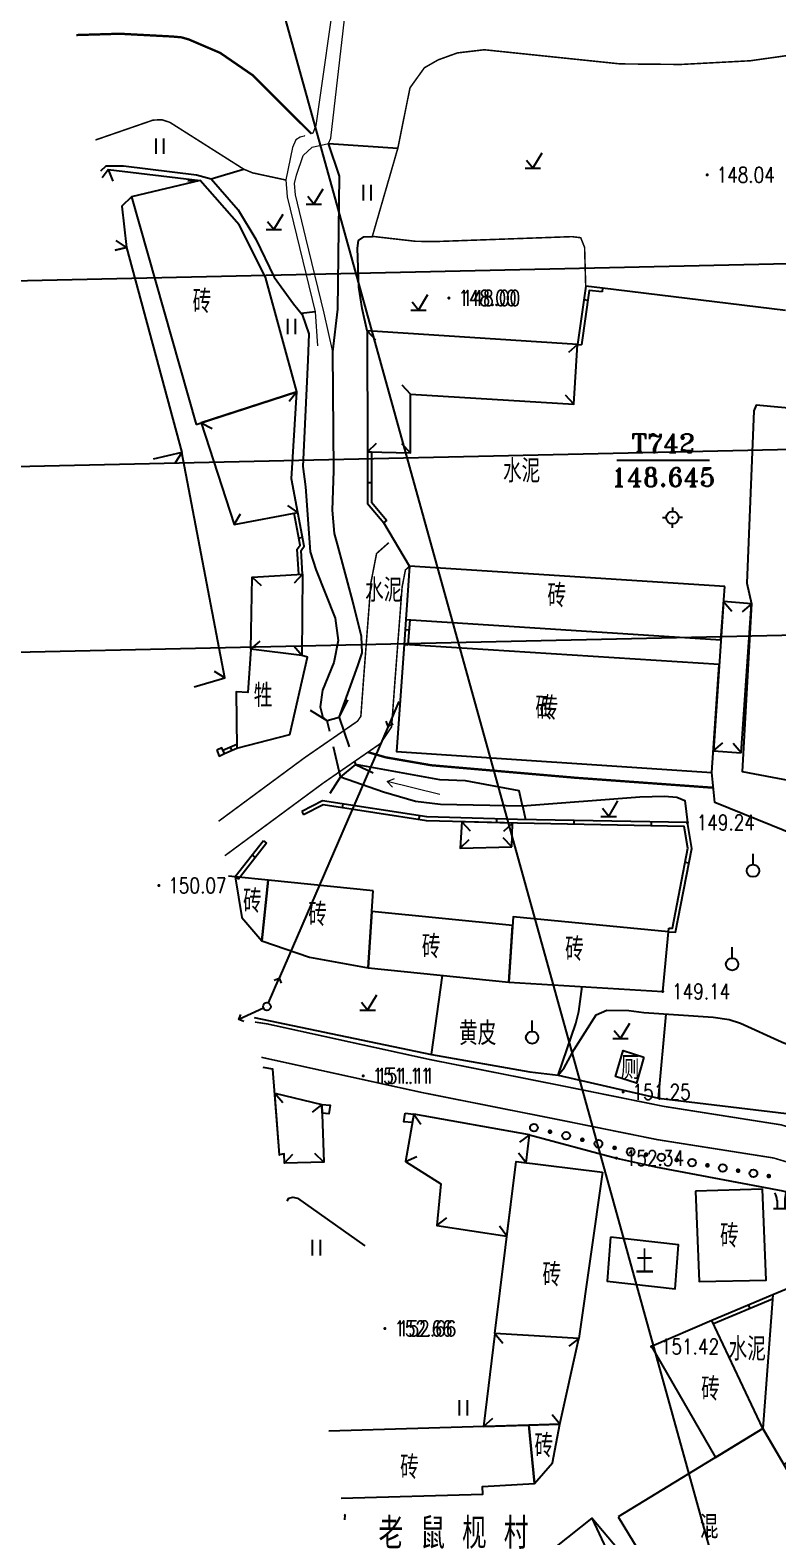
# Model space of a CAD drawing. Extents: x 529262 to 576451, y 2694391 to 2717535.
# Drawn here: x 567165.7 to 567214, y 2709023.9 to 2709121.3 of the extents above; entities that cross this region are included whole.
import ezdxf
from ezdxf.enums import TextEntityAlignment as Align
from ezdxf.xclip import XClip

# ---------------------------------------------------------------- set-up
doc = ezdxf.new("R2010")
doc.units = 0
doc.header["$XCLIPFRAME"] = 0
for name, pattern in [('X2', [10, 8, -2]), ('X3', [5, 4, -1]), ('X5', [3, 2, -1])]:
    doc.linetypes.add(name, pattern=pattern)
for name, color, linetype in [('DLDW', 8, 'Continuous'), ('DLSS', 4, 'Continuous'), ('DMTZ', 8, 'Continuous'), ('GCD', 8, 'Continuous'), ('GXYZ', 8, 'Continuous'), ('JMD', 8, 'Continuous'), ('KZD', 8, 'Continuous'), ('PP-COM', 7, 'Continuous'), ('RD-中线', 40, 'Continuous'), ('RD-红线', 7, 'Continuous'), ('ZBTZ', 8, 'Continuous'), ('ZJ', 7, 'Continuous')]:
    doc.layers.add(name, color=color, linetype=linetype)
doc.layers.add('SXSS', color=5, linetype='Continuous', lineweight=0)
doc.styles.add('HZ', font='rs.shx', dxfattribs={"width": 0.8, "bigfont": 'hztxt.shx'})
doc.styles.add('romant', font='romant.shx', dxfattribs={"width": 0.8})
doc.linetypes.add('10421', pattern='A,2,[150,AAA.SHX,S=0.5,R=0,X=0,Y=0.5],1e-11', length=2)
doc.linetypes.add('10422', pattern='A,0.75,[150,AAA.SHX,S=0.5,R=0,X=0,Y=0.5],1.5,[177,AAA.SHX,S=1,R=0,X=0,Y=0.4],0.75', length=3)
doc.linetypes.add('1161', pattern='A,0,[149,AAA.SHX,S=0.15,R=0,X=0,Y=0],-1.6', length=1.6)
doc.linetypes.add('445', pattern='A,8,-0.5,[147,AAA.SHX,S=1,R=0,X=0,Y=0],-1.5', length=10)

# ---------------------------------------------------------------- blocks, each defined once
blk = doc.blocks.new('A$C19FD0107')
at = {"layer": 'RD-中线', "color": 8, "linetype": 'Continuous', "flags": 128}
for points in [[(-3924.204, 14701.033), (-3893.099, 14701.145, 0.004683), (-3889.353, 14701.193), (-3782.028, 14703.589, 0.000332), (-3781.629, 14703.598), (-3619.447, 14707.431, -0.006741), (-3614.055, 14707.485), (-3485.741, 14707.057, -0.035566), (-3464.488, 14705.472), (-3325.95, 14685.165, -0.015566), (-3307.565, 14681.883, 0.009233), (-3276.978, 14676.022), (-3080.162, 14637.603)], [(-4490.734, 14139.438, 0), (-4490.29, 14139.417)], [(-3818.251, 14086.168, 0), (-3817.74, 14086.169)]]:
    blk.add_lwpolyline(points, format="xyb", dxfattribs=at)
at = {"layer": 'RD-红线', "color": 8, "linetype": 'Continuous', "flags": 128}
for points in [[(-3886.495, 14713.26), (-3782.296, 14715.586, 0.000332), (-3781.913, 14715.595), (-3760.163, 14716.109)], [(-3873.088, 14689.553), (-3781.76, 14691.592, 0.000332), (-3781.346, 14691.602), (-3616.629, 14695.494), (-3599.992, 14695.438)]]:
    blk.add_lwpolyline(points, format="xyb", dxfattribs=at)
blk = doc.blocks.new('gc121')
at = {"color": 8}
for p, q in [((-0.5, -1), (-0.5, 1)), ((0.5, -1), (0.5, 1))]:
    blk.add_line(p, q, dxfattribs=at)
blk = doc.blocks.new('GC200')
at = {"linetype": 'Continuous', "const_width": 0.2, "flags": 128}
blk.add_lwpolyline([(-0.1, 0, 1), (0.1, 0, 1)], format="xyb", close=True, dxfattribs=at)
blk = doc.blocks.new('gc210')
at = {"color": 8}
for p, q in [((-1, 0), (1, 0)), ((-0.5, 1), (-0.5, 0)), ((0.5, 1), (0.5, 0))]:
    blk.add_line(p, q, dxfattribs=at)
for centre, radius, start, end in [((-2.94, 0.81), 2.45, 4.3743, 29.0242), ((3.4, 1.11), 2.91, 139.3312, 182.0887)]:
    blk.add_arc(centre, radius, start, end, dxfattribs=at)
blk = doc.blocks.new('gc170')
at = {"color": 8, "linetype": 'Continuous'}
blk.add_circle((0, 0), 0.5, dxfattribs=at)
blk = doc.blocks.new('gc123')
at = {"color": 8}
for p, q in [((0, 0), (1.2, 2)), ((-1, 0), (1, 0)), ((0, 0), (-0.8, 1))]:
    blk.add_line(p, q, dxfattribs=at)
blk = doc.blocks.new('gc125')
at = {"color": 8}
blk.add_line((0, 0.8), (0, 2.2), dxfattribs=at)
blk.add_circle((0, 0), 0.8, dxfattribs=at)
blk = doc.blocks.new('gc086')
at = {"color": 8}
for p, q in [((0, 0), (7, 0)), ((7, 0), (6.18, 0.57)), ((7, 0), (6.18, -0.57))]:
    blk.add_line(p, q, dxfattribs=at)
blk = doc.blocks.new('gc013b')
at = {"linetype": 'Continuous'}
blk.add_line((0.5, 0), (4, 0), dxfattribs=at)
at = {"linetype": 'Continuous', "flags": 128}
blk.add_lwpolyline([(3.5, 0.5), (4, 0), (3.5, -0.5)], dxfattribs=at)
blk = doc.blocks.new('gc116')
at = {"color": 8}
for p, q in [((-1.3, 0), (-0.8, 0)), ((0, 1.3), (0, 0.8)), ((1.3, 0), (0.8, 0)), ((0, -1.3), (0, -0.8))]:
    blk.add_line(p, q, dxfattribs=at)
blk.add_circle((0, 0), 0.8, dxfattribs=at)
blk.add_point((0, 0), dxfattribs=at)

msp = doc.modelspace()

# ---------------------------------------------------------------- linework, layer by layer
at = {"color": 8, "linetype": 'Continuous', "flags": 128}
msp.add_lwpolyline([(567209.956, 2709328.306), (567242.359, 2709376.873), (567237.386, 2709487.838), (567226.241, 2709566.338), (567250.471, 2709637.466), (567310.691, 2709648.291), (567365.176, 2709659.753), (567568.23, 2709904.38), (567652.452, 2709866.094), (567570.025, 2709683.533), (567490.632, 2709613.794), (567456.674, 2709542.126), (567415.71, 2709492.593), (567416.103, 2709370.575), (567398.267, 2709255.857), (567341.513, 2709220.051), (567319.6, 2709121.447), (567354.869, 2709007.157), (567377.977, 2708907.793), (567342.698, 2708646.362), (567189.906, 2708654.057), (567219.676, 2708986.987), (567146.446, 2709250.882)], dxfattribs=at)
at = {"layer": 'DLDW', "linetype": 'Continuous', "flags": 128}
for points, elevation in [([(567179.084, 2709074.831), (567182.493, 2709075.713), (567183.646, 2709080.723), (567183.283, 2709080.833), (567179.979, 2709081.229), (567179.791, 2709078.445), (567179.042, 2709078.471), (567179.084, 2709074.831)], 149.442), ([(567179.084, 2709074.831), (567182.493, 2709075.713), (567183.646, 2709080.723), (567183.283, 2709080.833), (567179.979, 2709081.229), (567179.791, 2709078.445), (567179.042, 2709078.471), (567179.084, 2709074.831)], 149.442), ([(567205.387, 2709054.868), (567204.9, 2709053.191), (567203.549, 2709053.61), (567204.036, 2709055.287)], 151.224)]:
    msp.add_lwpolyline(points, close=True, dxfattribs=dict(at, elevation=elevation))
msp.add_lwpolyline([(567186.065, 2709024.963), (567186.068, 2709025.265), (567186.01, 2709025.268)], dxfattribs=at)
msp.add_lwpolyline([(567186.065, 2709024.963), (567186.068, 2709025.265), (567186.01, 2709025.268)], dxfattribs=at)
at = {"layer": 'DLSS', "linetype": 'Continuous'}
for p, q in [((567184.924, 2709076.602), (567183.836, 2709077.277)), ((567184.924, 2709076.602), (567183.836, 2709077.277)), ((567185.686, 2709076.819), (567186.242, 2709077.972)), ((567185.686, 2709076.819), (567186.242, 2709077.972)), ((567185.686, 2709076.819), (567184.924, 2709076.602)), ((567185.686, 2709076.819), (567184.924, 2709076.602)), ((567186.744, 2709073.79), (567185.772, 2709072.986)), ((567186.744, 2709073.79), (567185.772, 2709072.986)), ((567186.744, 2709073.79), (567187.897, 2709073.234)), ((567186.744, 2709073.79), (567187.897, 2709073.234)), ((567185.772, 2709072.986), (567185.097, 2709071.898)), ((567185.772, 2709072.986), (567185.097, 2709071.898))]:
    msp.add_line(p, q, dxfattribs=at)
at = {"layer": 'DLSS', "linetype": 'X5'}
for p, q in [((567185.772, 2709072.986), (567184.924, 2709076.602)), ((567185.772, 2709072.986), (567184.924, 2709076.602)), ((567185.686, 2709076.819), (567186.744, 2709073.79)), ((567185.686, 2709076.819), (567186.744, 2709073.79))]:
    msp.add_line(p, q, dxfattribs=at)
at = {"layer": 'DLSS', "linetype": 'X2', "const_width": 0.1, "elevation": 148.479, "flags": 128}
msp.add_lwpolyline([(567188.895, 2709088.122), (567188.107, 2709087.422), (567187.742, 2709085.534), (567187.267, 2709079.303), (567187.092, 2709076.903), (567186.881, 2709076.587), (567183.454, 2709074.22), (567177.9, 2709070.114)], dxfattribs=at)
msp.add_lwpolyline([(567188.895, 2709088.122), (567188.107, 2709087.422), (567187.742, 2709085.534), (567187.267, 2709079.303), (567187.092, 2709076.903), (567186.881, 2709076.587), (567183.454, 2709074.22), (567177.9, 2709070.114)], dxfattribs=at)
at = {"layer": 'DLSS', "linetype": 'Continuous', "const_width": 0.1, "elevation": 148.479, "flags": 128}
msp.add_lwpolyline([(567190.246, 2709086.603), (567189.972, 2709086.36), (567189.759, 2709085.263), (567189.293, 2709079.152), (567189.08, 2709076.221), (567188.356, 2709075.136), (567184.636, 2709072.566), (567178.303, 2709067.885)], dxfattribs=at)
msp.add_lwpolyline([(567190.246, 2709086.603), (567189.972, 2709086.36), (567189.759, 2709085.263), (567189.293, 2709079.152), (567189.08, 2709076.221), (567188.356, 2709075.136), (567184.636, 2709072.566), (567178.303, 2709067.885)], dxfattribs=at)
at = {"layer": 'DLSS', "linetype": 'X3', "const_width": 0.15, "elevation": 148.479, "flags": 128}
msp.add_lwpolyline([(567187.552, 2709074.58), (567188.699, 2709074.245), (567191.639, 2709073.734), (567200.971, 2709072.925), (567209.877, 2709072.28)], dxfattribs=at)
at = {"layer": 'DLSS', "linetype": 'X2', "const_width": 0.1, "flags": 128}
msp.add_lwpolyline([(567180.247, 2709057.132), (567181.052, 2709057.012), (567191.496, 2709054.721), (567200.122, 2709053.006), (567206.66, 2709051.684), (567214.252, 2709050.487), (567217.536, 2709049.498), (567223.167, 2709046.525), (567233.346, 2709040.038), (567238.654, 2709035.857), (567241.907, 2709032.199), (567244.201, 2709029.142), (567245.972, 2709027.79), (567248.462, 2709025.996), (567250.865, 2709024.318), (567252.168, 2709023.45)], dxfattribs=at)
at = {"layer": 'DLSS', "linetype": 'Continuous', "const_width": 0.1, "flags": 128}
msp.add_lwpolyline([(567180.659, 2709054.855), (567191.048, 2709052.576), (567199.691, 2709050.858), (567206.272, 2709049.527), (567213.764, 2709048.346), (567216.701, 2709047.461), (567222.065, 2709044.629), (567232.076, 2709038.249), (567237.146, 2709034.256), (567240.209, 2709030.812), (567242.631, 2709027.585), (567244.667, 2709026.031), (567247.194, 2709024.209), (567249.631, 2709022.508), (567250.363, 2709021.997)], dxfattribs=at)
at = {"layer": 'DMTZ', "linetype": '10421', "flags": 128}
for points, elevation in [([(567170.297, 2709112.155), (567170.633, 2709112.48), (567171.744, 2709112.493), (567176.477, 2709111.912), (567177.415, 2709111.644), (567179.156, 2709109.636), (567180.303, 2709107.75), (567181.484, 2709105.294), (567182.729, 2709103.571), (567183.308, 2709102.869), (567183.725, 2709101.621), (567183.672, 2709099.912), (567183.348, 2709093.039), (567183.508, 2709091.726), (567183.807, 2709087.523), (567184.188, 2709086.388), (567185.428, 2709083.248), (567185.615, 2709081.803), (567185.342, 2709080.385), (567184.61, 2709078.583), (567184.468, 2709077.509), (567184.632, 2709076.815), (567184.924, 2709076.602)], 148.26), ([(567170.297, 2709112.155), (567170.633, 2709112.48), (567171.744, 2709112.493), (567176.477, 2709111.912), (567177.415, 2709111.644), (567179.156, 2709109.636), (567180.303, 2709107.75), (567181.484, 2709105.294), (567182.729, 2709103.571), (567183.308, 2709102.869), (567183.725, 2709101.621), (567183.672, 2709099.912), (567183.348, 2709093.039), (567183.508, 2709091.726), (567183.807, 2709087.523), (567184.188, 2709086.388), (567185.428, 2709083.248), (567185.615, 2709081.803), (567185.342, 2709080.385), (567184.61, 2709078.583), (567184.468, 2709077.509), (567184.632, 2709076.815), (567184.924, 2709076.602)], 148.26), ([(567185.686, 2709076.819), (567186.9, 2709080.157), (567187.184, 2709080.997), (567187.126, 2709082.062), (567186.583, 2709084.324), (567185.598, 2709087.932), (567185.398, 2709088.722), (567185.27, 2709090.228), (567185.345, 2709092.761), (567185.278, 2709100.452)], 148.68), ([(567185.686, 2709076.819), (567186.9, 2709080.157), (567187.184, 2709080.997), (567187.126, 2709082.062), (567186.583, 2709084.324), (567185.598, 2709087.932), (567185.398, 2709088.722), (567185.27, 2709090.228), (567185.345, 2709092.761), (567185.278, 2709100.452)], 148.68), ([(567193.852, 2709072.73), (567192.196, 2709072.786), (567186.744, 2709073.79)], 148.692), ([(567193.852, 2709072.73), (567192.196, 2709072.786), (567186.744, 2709073.79)], 148.692), ([(567185.772, 2709072.986), (567188.547, 2709072.011), (567190.621, 2709071.416), (567192.24, 2709071.227), (567197.527, 2709071.118)], 148.868), ([(567185.772, 2709072.986), (567188.547, 2709072.011), (567190.621, 2709071.416), (567192.24, 2709071.227), (567197.527, 2709071.118)], 148.868), ([(567197.527, 2709071.118), (567197.316, 2709072.081), (567193.852, 2709072.73)], 148.635), ([(567197.527, 2709071.118), (567197.316, 2709072.081), (567193.852, 2709072.73)], 148.635), ([(567197.527, 2709071.118), (567205.13, 2709071.683), (567206.722, 2709071.734), (567207.505, 2709071.677), (567208.018, 2709071.462), (567208.19, 2709070.028)], 149.239), ([(567180.193, 2709057.433), (567191.666, 2709055.029), (567198.008, 2709053.914), (567199.835, 2709053.703), (567200.233, 2709054.184), (567200.883, 2709055.357), (567202.309, 2709057.606), (567202.987, 2709057.904), (567204.409, 2709057.879), (567205.371, 2709057.742), (567209.863, 2709057.458), (567210.896, 2709057.307), (567211.629, 2709057.066), (567214.275, 2709055.862), (567216.776, 2709054.829), (567220.672, 2709053.835), (567229.278, 2709051.742), (567231.306, 2709050.967), (567233.743, 2709049.074), (567235.063, 2709047.545), (567235.999, 2709046.086), (567237.024, 2709043.794), (567237.804, 2709041.162), (567238.062, 2709037.008)], 150.257), ([(567199.835, 2709053.703), (567206.336, 2709052.208), (567215.133, 2709051.165), (567216.22, 2709050.823), (567218.361, 2709049.82), (567223.229, 2709047.261), (567231.746, 2709041.878), (567238.062, 2709037.008)], 151.229)]:
    msp.add_lwpolyline(points, dxfattribs=dict(at, elevation=elevation))
at = {"layer": 'DMTZ', "linetype": '10422', "elevation": 147.806, "flags": 128}
msp.add_lwpolyline([(567227.635, 2709097.271), (567226.89, 2709097.445), (567224.531, 2709097.629), (567222.602, 2709097.736), (567222.039, 2709097.696), (567218.697, 2709096.776), (567217.939, 2709096.666), (567217.08, 2709096.612), (567212.628, 2709097.007), (567212.488, 2709096.637), (567212.026, 2709085.503), (567212.337, 2709084.18), (567211.732, 2709073.341), (567217.105, 2709072.32), (567218.7, 2709075.668), (567219.025, 2709075.681), (567220.548, 2709074.695), (567223.245, 2709073.397), (567227.863, 2709069.04), (567230.857, 2709067.299), (567233.845, 2709065.253), (567235.326, 2709064.282)], dxfattribs=at)
at = {"layer": 'DMTZ', "linetype": '10421', "flags": 128}
for points in [[(567197.997, 2709049.839), (567203.607, 2709048.34), (567206.122, 2709047.783), (567214.36, 2709046.231), (567218.725, 2709044.982), (567220.582, 2709044.273), (567228.793, 2709040.148)], [(567182.335, 2709045.586), (567182.435, 2709045.748), (567182.705, 2709045.816), (567182.992, 2709045.754), (567187.358, 2709042.662)], [(567182.335, 2709045.586), (567182.435, 2709045.748), (567182.705, 2709045.816), (567182.992, 2709045.754), (567187.358, 2709042.662)]]:
    msp.add_lwpolyline(points, dxfattribs=at)
at = {"layer": 'GXYZ', "linetype": 'Continuous'}
msp.add_line((567188.85, 2709076.25), (567181.814, 2709059.973), dxfattribs=at)
msp.add_line((567188.85, 2709076.25), (567181.814, 2709059.973), dxfattribs=at)
at = {"layer": 'JMD', "linetype": 'Continuous'}
for p, q in [((567170.753, 2709112.24), (567171.067, 2709111.504)), ((567170.753, 2709112.24), (567171.067, 2709111.504)), ((567176.704, 2709111.53), (567175.905, 2709111.484)), ((567176.704, 2709111.53), (567175.905, 2709111.484)), ((567171.941, 2709107.212), (567171.283, 2709107.667)), ((567171.941, 2709107.212), (567171.283, 2709107.667)), ((567202.71, 2709104.582), (567202.684, 2709104.333)), ((567202.71, 2709104.582), (567202.684, 2709104.333)), ((567201.503, 2709103.843), (567201.751, 2709103.809)), ((567201.503, 2709103.843), (567201.751, 2709103.809)), ((567187.493, 2709101.826), (567188.041, 2709101.243)), ((567187.493, 2709101.826), (567188.041, 2709101.243)), ((567201.101, 2709100.94), (567200.5, 2709100.412)), ((567201.101, 2709100.94), (567200.5, 2709100.412)), ((567201.101, 2709100.94), (567201.348, 2709100.906)), ((567201.101, 2709100.94), (567201.348, 2709100.906)), ((567182.954, 2709097.874), (567182.464, 2709097.242)), ((567182.954, 2709097.874), (567182.464, 2709097.242)), ((567190.3, 2709097.722), (567189.751, 2709098.304)), ((567190.3, 2709097.722), (567189.751, 2709098.304)), ((567200.856, 2709097.067), (567200.326, 2709097.667)), ((567200.856, 2709097.067), (567200.326, 2709097.667)), ((567176.762, 2709095.875), (567177.474, 2709095.511)), ((567176.762, 2709095.875), (567177.474, 2709095.511)), ((567175.523, 2709093.954), (567175.087, 2709093.283)), ((567175.523, 2709093.954), (567175.087, 2709093.283)), ((567187.528, 2709094), (567188.098, 2709094.561)), ((567187.528, 2709094), (567188.098, 2709094.561)), ((567187.528, 2709094), (567187.778, 2709094)), ((567187.528, 2709094), (567187.778, 2709094)), ((567190.31, 2709093.94), (567189.749, 2709094.511)), ((567190.31, 2709093.94), (567189.749, 2709094.511)), ((567187.529, 2709092.007), (567187.779, 2709092.007)), ((567187.529, 2709092.007), (567187.779, 2709092.007)), ((567178.899, 2709089.29), (567179.307, 2709089.978)), ((567178.899, 2709089.29), (567179.307, 2709089.978)), ((567183.028, 2709090.069), (567182.367, 2709090.52)), ((567183.028, 2709090.069), (567182.367, 2709090.52)), ((567188.576, 2709089.396), (567188.768, 2709089.556)), ((567188.576, 2709089.396), (567188.768, 2709089.556)), ((567183.33, 2709088.464, 148.905), (567183.084, 2709088.418, 148.905)), ((567183.33, 2709088.464, 148.905), (567183.084, 2709088.418, 148.905)), ((567183.327, 2709086.096), (567182.776, 2709085.516)), ((567183.327, 2709086.096), (567182.776, 2709085.516)), ((567180.07, 2709085.903), (567180.646, 2709085.349)), ((567180.07, 2709085.903), (567180.646, 2709085.349)), ((567210.535, 2709084.31), (567211.06, 2709083.706)), ((567212.337, 2709084.18), (567211.733, 2709083.656)), ((567189.998, 2709083.156), (567190.247, 2709083.138)), ((567189.998, 2709083.156), (567190.247, 2709083.138)), ((567189.952, 2709082.511), (567190.201, 2709082.493)), ((567189.952, 2709082.511), (567190.201, 2709082.493)), ((567179.979, 2709081.229), (567180.582, 2709081.754)), ((567179.979, 2709081.229), (567180.582, 2709081.754)), ((567183.283, 2709080.833), (567182.754, 2709081.434)), ((567183.283, 2709080.833), (567182.754, 2709081.434)), ((567189.884, 2709081.543), (567190.133, 2709081.525)), ((567189.884, 2709081.543), (567190.133, 2709081.525)), ((567178.308, 2709079.378), (567177.626, 2709079.797)), ((567178.308, 2709079.378), (567177.626, 2709079.797)), ((567178.76, 2709074.695), (567178.663, 2709074.925)), ((567178.76, 2709074.695), (567178.663, 2709074.925)), ((567209.871, 2709074.656), (567210.474, 2709075.183)), ((567211.671, 2709074.536), (567211.145, 2709075.139)), ((567183.281, 2709070.751), (567183.396, 2709070.529)), ((567183.281, 2709070.751), (567183.396, 2709070.529)), ((567185.925, 2709071.234, 149.299), (567185.887, 2709070.987, 149.299)), ((567185.925, 2709071.234, 149.299), (567185.887, 2709070.987, 149.299)), ((567190.866, 2709070.469, 149.299), (567190.828, 2709070.222, 149.299)), ((567190.866, 2709070.469, 149.299), (567190.828, 2709070.222, 149.299)), ((567193.614, 2709070.083), (567194.155, 2709069.495)), ((567193.614, 2709070.083), (567194.155, 2709069.495)), ((567195.859, 2709070.273, 149.299), (567195.852, 2709070.023, 149.299)), ((567195.859, 2709070.273, 149.299), (567195.852, 2709070.023, 149.299)), ((567196.9, 2709069.995), (567196.319, 2709069.445)), ((567196.9, 2709069.995), (567196.319, 2709069.445)), ((567200.858, 2709070.168, 149.299), (567200.853, 2709069.918, 149.299)), ((567200.858, 2709070.168, 149.299), (567200.853, 2709069.918, 149.299)), ((567205.857, 2709070.072, 149.299), (567205.852, 2709069.823, 149.299)), ((567180.79, 2709068.852), (567180.987, 2709068.698)), ((567180.79, 2709068.852), (567180.987, 2709068.698)), ((567193.516, 2709068.368), (567194.089, 2709068.926)), ((567193.516, 2709068.368), (567194.089, 2709068.926)), ((567196.859, 2709068.467), (567196.292, 2709069.032)), ((567196.859, 2709068.467), (567196.292, 2709069.032)), ((567180.065, 2709067.923), (567180.262, 2709067.769)), ((567180.065, 2709067.923), (567180.262, 2709067.769)), ((567208.296, 2709067.405, 149.299), (567208.051, 2709067.453, 149.299)), ((567178.978, 2709066.529), (567179.175, 2709066.375)), ((567178.978, 2709066.529), (567179.175, 2709066.375)), ((567206.975, 2709062.962), (567206.985, 2709063.211)), ((567181.529, 2709052.537), (567182.049, 2709051.929)), ((567181.529, 2709052.537), (567182.049, 2709051.929)), ((567184.563, 2709051.812), (567183.943, 2709051.306)), ((567184.563, 2709051.812), (567183.943, 2709051.306)), ((567190.507, 2709051.182), (567190.966, 2709050.527)), ((567190.507, 2709051.182), (567190.966, 2709050.527)), ((567197.997, 2709049.839), (567197.353, 2709049.365)), ((567197.997, 2709049.839), (567197.353, 2709049.365)), ((567182.155, 2709048.005), (567182.706, 2709048.584)), ((567182.155, 2709048.005), (567182.706, 2709048.584)), ((567184.691, 2709048.082), (567184.107, 2709048.629)), ((567184.691, 2709048.082), (567184.107, 2709048.629)), ((567189.986, 2709048.122), (567190.716, 2709048.448)), ((567189.986, 2709048.122), (567190.716, 2709048.448)), ((567197.772, 2709048.031), (567197.28, 2709048.662)), ((567197.772, 2709048.031), (567197.28, 2709048.662)), ((567192.012, 2709043.991), (567192.643, 2709044.483)), ((567192.012, 2709043.991), (567192.643, 2709044.483)), ((567196.532, 2709043.3), (567196.049, 2709043.938)), ((567196.532, 2709043.3), (567196.049, 2709043.938)), ((567212.138, 2709038.834), (567212.235, 2709038.603)), ((567195.758, 2709036.992), (567196.27, 2709036.378)), ((567195.758, 2709036.992), (567196.27, 2709036.378)), ((567201.171, 2709036.673), (567200.533, 2709036.19)), ((567201.171, 2709036.673), (567200.533, 2709036.19)), ((567195.021, 2709030.988), (567195.612, 2709031.527)), ((567195.021, 2709030.988), (567195.612, 2709031.527)), ((567199.96, 2709031.131), (567199.449, 2709031.747)), ((567199.96, 2709031.131), (567199.449, 2709031.747)), ((567202.023, 2709025.061), (567206.79, 2709014.915))]:
    msp.add_line(p, q, dxfattribs=at)
at = {"layer": 'JMD', "linetype": 'Continuous', "flags": 128}
for points, elevation in [([(567170.373, 2709111.735), (567170.753, 2709112.24), (567176.704, 2709111.53), (567172.28, 2709110.471), (567171.655, 2709109.867), (567171.941, 2709107.212), (567171.224, 2709107.027)], 150.007), ([(567170.373, 2709111.735), (567170.753, 2709112.24), (567176.704, 2709111.53), (567172.28, 2709110.471), (567171.655, 2709109.867), (567171.941, 2709107.212), (567171.224, 2709107.027)], 150.007), ([(567176.328, 2709078.807), (567178.308, 2709079.378), (567175.523, 2709093.954), (567173.668, 2709093.517)], 149.388), ([(567176.328, 2709078.807), (567178.308, 2709079.378), (567175.523, 2709093.954), (567173.668, 2709093.517)], 149.388), ([(567183.078, 2709086.081), (567182.982, 2709087.701), (567183.172, 2709087.952), (567182.782, 2709090.022)], 148.905), ([(567183.078, 2709086.081), (567182.982, 2709087.701), (567183.172, 2709087.952), (567182.782, 2709090.022)], 148.905), ([(567183.327, 2709086.096), (567183.237, 2709087.623), (567183.439, 2709087.889), (567183.028, 2709090.069)], 148.905), ([(567183.327, 2709086.096), (567183.237, 2709087.623), (567183.439, 2709087.889), (567183.028, 2709090.069)], 148.905), ([(567206.975, 2709062.962), (567207.429, 2709062.943), (567208.483, 2709068.363), (567208.19, 2709070.028), (567197.217, 2709070.237), (567191.351, 2709070.394), (567184.605, 2709071.438), (567183.281, 2709070.751)], 149.299), ([(567206.985, 2709063.211), (567207.224, 2709063.202), (567208.228, 2709068.365), (567207.979, 2709069.782), (567197.211, 2709069.987), (567191.328, 2709070.145), (567184.647, 2709071.178), (567183.396, 2709070.529)], 149.299), ([(567185.813, 2709026.353), (567194.985, 2709026.611), (567194.956, 2709027.105), (567198.304, 2709027.299), (567197.945, 2709031.077), (567185.03, 2709030.683)], 152.597), ([(567185.813, 2709026.353), (567194.985, 2709026.611), (567194.956, 2709027.105), (567198.304, 2709027.299), (567197.945, 2709031.077), (567185.03, 2709030.683)], 152.597)]:
    msp.add_lwpolyline(points, dxfattribs=dict(at, elevation=elevation))
for points, elevation in [([(567176.439, 2709095.771), (567182.954, 2709097.874), (567180.928, 2709105.288), (567179.223, 2709108.672), (567176.704, 2709111.53), (567172.28, 2709110.471)], 149.837), ([(567176.439, 2709095.771), (567182.954, 2709097.874), (567180.928, 2709105.288), (567179.223, 2709108.672), (567176.704, 2709111.53), (567172.28, 2709110.471)], 149.837), ([(567187.528, 2709094), (567190.31, 2709093.94), (567190.3, 2709097.722), (567200.856, 2709097.067), (567201.101, 2709100.94), (567187.493, 2709101.826)], 148.458), ([(567187.528, 2709094), (567190.31, 2709093.94), (567190.3, 2709097.722), (567200.856, 2709097.067), (567201.101, 2709100.94), (567187.493, 2709101.826)], 148.458), ([(567183.283, 2709080.833), (567179.979, 2709081.229), (567180.07, 2709085.903), (567183.327, 2709086.096)], 148.905), ([(567183.283, 2709080.833), (567179.979, 2709081.229), (567180.07, 2709085.903), (567183.327, 2709086.096)], 148.905), ([(567210.607, 2709085.299), (567190.246, 2709086.603), (567189.998, 2709083.156), (567210.359, 2709081.852)], 148.479), ([(567211.671, 2709074.536), (567212.337, 2709084.18), (567210.535, 2709084.31), (567209.871, 2709074.656)], 146.731), ([(567177.775, 2709074.701), (567177.941, 2709074.327), (567178.275, 2709074.49), (567178.109, 2709074.864)], 149.475), ([(567177.775, 2709074.701), (567177.941, 2709074.327), (567178.275, 2709074.49), (567178.109, 2709074.864)], 149.475), ([(567196.859, 2709068.467), (567196.9, 2709069.995), (567193.614, 2709070.083), (567193.516, 2709068.368)], 152.386), ([(567196.859, 2709068.467), (567196.9, 2709069.995), (567193.614, 2709070.083), (567193.516, 2709068.368)], 152.386), ([(567181.529, 2709052.537), (567184.563, 2709051.812), (567184.691, 2709048.082), (567182.155, 2709048.005), (567182.144, 2709048.607), (567181.836, 2709048.55)], 151.104), ([(567181.529, 2709052.537), (567184.563, 2709051.812), (567184.691, 2709048.082), (567182.155, 2709048.005), (567182.144, 2709048.607), (567181.836, 2709048.55)], 151.104), ([(567184.563, 2709051.812), (567185.116, 2709051.753), (567185.023, 2709051.205), (567184.582, 2709051.251)], 151.104), ([(567184.563, 2709051.812), (567185.116, 2709051.753), (567185.023, 2709051.205), (567184.582, 2709051.251)], 151.104), ([(567189.953, 2709051.241), (567190.507, 2709051.182), (567190.413, 2709050.633), (567189.86, 2709050.692)], 151.318), ([(567189.953, 2709051.241), (567190.507, 2709051.182), (567190.413, 2709050.633), (567189.86, 2709050.692)], 151.318), ([(567197.772, 2709048.031), (567197.997, 2709049.839), (567190.507, 2709051.182), (567189.986, 2709048.122), (567192.267, 2709046.682), (567192.012, 2709043.991), (567196.532, 2709043.3), (567197.123, 2709048.112)], 151.407), ([(567197.772, 2709048.031), (567197.997, 2709049.839), (567190.507, 2709051.182), (567189.986, 2709048.122), (567192.267, 2709046.682), (567192.012, 2709043.991), (567196.532, 2709043.3), (567197.123, 2709048.112)], 151.407), ([(567202.699, 2709047.419), (567201.171, 2709036.673), (567195.758, 2709036.992), (567197.123, 2709048.112)], 152.349), ([(567202.699, 2709047.419), (567201.171, 2709036.673), (567195.758, 2709036.992), (567197.123, 2709048.112)], 152.349), ([(567208.713, 2709046.193), (567208.965, 2709040.356), (567213.281, 2709040.436), (567213.052, 2709046.321)], 152.406), ([(567203.226, 2709043.231), (567203.01, 2709040.382), (567207.396, 2709039.881), (567207.612, 2709042.73)], 152.001), ([(567216.284, 2709029.619), (567215.739, 2709029.779), (567214.993, 2709029.999), (567218.331, 2709041.417), (567213.71, 2709039.495), (567213.076, 2709030.852), (567214.428, 2709028.535)], 155.712), ([(567213.076, 2709030.852), (567209.78, 2709037.842), (567205.876, 2709036.154), (567210.006, 2709028.983)], 152.253), ([(567195.758, 2709036.992), (567195.021, 2709030.988), (567199.96, 2709031.131), (567201.171, 2709036.673)], 152.681), ([(567195.758, 2709036.992), (567195.021, 2709030.988), (567199.96, 2709031.131), (567201.171, 2709036.673)], 152.681), ([(567197.945, 2709031.077), (567198.304, 2709027.299), (567199.476, 2709028.647), (567199.96, 2709031.131)], 152.597), ([(567197.945, 2709031.077), (567198.304, 2709027.299), (567199.476, 2709028.647), (567199.96, 2709031.131)], 152.597), ([(567203.715, 2709025.153), (567207.972, 2709018.162), (567217.178, 2709023.824), (567213.076, 2709030.852)], 157.112), ([(567209.036, 2709016.712), (567202.023, 2709025.061), (567199.722, 2709023.219), (567206.79, 2709014.915)], 155.621)]:
    msp.add_lwpolyline(points, close=True, dxfattribs=dict(at, elevation=elevation))
for points in [[(567171.224, 2709107.027), (567171.941, 2709107.212), (567175.523, 2709093.954), (567173.668, 2709093.517)], [(567171.224, 2709107.027), (567171.941, 2709107.212), (567175.523, 2709093.954), (567173.668, 2709093.517)], [(567202.71, 2709104.582), (567201.622, 2709104.695), (567201.101, 2709100.94)], [(567202.71, 2709104.582), (567201.622, 2709104.695), (567201.101, 2709100.94)], [(567202.684, 2709104.333), (567201.836, 2709104.421), (567201.348, 2709100.906)], [(567202.684, 2709104.333), (567201.836, 2709104.421), (567201.348, 2709100.906)], [(567187.528, 2709094), (567187.531, 2709090.651), (567188.576, 2709089.396)], [(567187.528, 2709094), (567187.531, 2709090.651), (567188.576, 2709089.396)], [(567187.778, 2709094), (567187.781, 2709090.742), (567188.768, 2709089.556)], [(567187.778, 2709094), (567187.781, 2709090.742), (567188.768, 2709089.556)], [(567189.998, 2709083.156), (567189.884, 2709081.543)], [(567189.998, 2709083.156), (567189.884, 2709081.543)], [(567190.247, 2709083.138), (567190.133, 2709081.525)], [(567190.247, 2709083.138), (567190.133, 2709081.525)], [(567178.173, 2709074.719), (567179.081, 2709075.101)], [(567178.173, 2709074.719), (567179.081, 2709075.101)], [(567178.275, 2709074.49), (567179.084, 2709074.831)], [(567178.275, 2709074.49), (567179.084, 2709074.831)], [(567180.79, 2709068.852), (567178.978, 2709066.529)], [(567180.79, 2709068.852), (567178.978, 2709066.529)], [(567180.987, 2709068.698), (567179.175, 2709066.375)], [(567180.987, 2709068.698), (567179.175, 2709066.375)], [(567181.801, 2709048.544), (567181.836, 2709048.55), (567181.411, 2709054.082), (567180.78, 2709054.189)], [(567181.801, 2709048.544), (567181.836, 2709048.55), (567181.411, 2709054.082), (567180.78, 2709054.189)], [(567213.71, 2709039.495), (567209.78, 2709037.842)], [(567213.689, 2709039.215), (567209.886, 2709037.616)]]:
    msp.add_lwpolyline(points, dxfattribs=at)
at = {"layer": 'JMD', "linetype": '445', "elevation": 147.983, "flags": 128}
msp.add_lwpolyline([(567214.527, 2709103.133), (567202.71, 2709104.582)], dxfattribs=at)
at = {"layer": 'JMD', "linetype": 'Continuous', "flags": 128}
for points in [[(567182.954, 2709097.874), (567176.762, 2709095.875), (567178.899, 2709089.29), (567183.028, 2709090.069), (567182.615, 2709092.258)], [(567182.954, 2709097.874), (567176.762, 2709095.875), (567178.899, 2709089.29), (567183.028, 2709090.069), (567182.615, 2709092.258)], [(567210.245, 2709080.239), (567189.884, 2709081.543), (567189.404, 2709074.629), (567209.778, 2709073.258)], [(567181.101, 2709066.309), (567178.978, 2709066.529), (567179.404, 2709063.886), (567180.694, 2709062.376)], [(567181.101, 2709066.309), (567178.978, 2709066.529), (567179.404, 2709063.886), (567180.694, 2709062.376)], [(567187.887, 2709065.607), (567181.101, 2709066.309), (567180.694, 2709062.376), (567183.782, 2709061.327), (567187.574, 2709060.634)], [(567187.887, 2709065.607), (567181.101, 2709066.309), (567180.694, 2709062.376), (567183.782, 2709061.327), (567187.574, 2709060.634)], [(567196.894, 2709063.385), (567187.803, 2709064.275), (567187.574, 2709060.634), (567196.645, 2709059.712)], [(567196.894, 2709063.385), (567187.803, 2709064.275), (567187.574, 2709060.634), (567196.645, 2709059.712)], [(567206.975, 2709062.962), (567196.932, 2709063.945), (567196.645, 2709059.712), (567206.598, 2709059.112)]]:
    msp.add_lwpolyline(points, close=True, dxfattribs=at)
at = {"layer": 'KZD', "linetype": 'Continuous'}
msp.add_line((567203.628, 2709093.457), (567209.628, 2709093.457), dxfattribs=at)
at = {"layer": 'SXSS', "color": 8, "linetype": 'Continuous', "flags": 128}
for points, elevation in [([(567190.862, 2709160.015), (567191.32, 2709158.853), (567190.273, 2709151.114), (567189.419, 2709145.125), (567188.462, 2709139.813), (567186.582, 2709130.131), (567185.531, 2709124.63), (567184.183, 2709115.097), (567183.981, 2709114.598), (567183.896, 2709114.559)], 147.627), ([(567190.862, 2709160.015), (567191.32, 2709158.853), (567190.273, 2709151.114), (567189.419, 2709145.125), (567188.462, 2709139.813), (567186.582, 2709130.131), (567185.531, 2709124.63), (567184.183, 2709115.097), (567183.981, 2709114.598), (567183.896, 2709114.559)], 147.627), ([(567185.005, 2709113.93), (567185.142, 2709114.277), (567186.318, 2709124.417), (567187.446, 2709129.871), (567189.134, 2709137.837), (567190.293, 2709144.929), (567192.19, 2709159.033), (567192.109, 2709159.289), (567191.56, 2709160.415), (567191.198, 2709160.788)], 146.856), ([(567185.005, 2709113.93), (567185.142, 2709114.277), (567186.318, 2709124.417), (567187.446, 2709129.871), (567189.134, 2709137.837), (567190.293, 2709144.929), (567192.19, 2709159.033), (567192.109, 2709159.289), (567191.56, 2709160.415), (567191.198, 2709160.788)], 146.856), ([(567183.476, 2709114.436), (567183.428, 2709114.408), (567183.173, 2709114.347), (567182.898, 2709114.172), (567182.677, 2709113.671), (567182.235, 2709111.57), (567182.34, 2709110.472), (567184.136, 2709103.039), (567184.293, 2709100.858)], 147.662), ([(567183.476, 2709114.436), (567183.428, 2709114.408), (567183.173, 2709114.347), (567182.898, 2709114.172), (567182.677, 2709113.671), (567182.235, 2709111.57), (567182.34, 2709110.472), (567184.136, 2709103.039), (567184.293, 2709100.858)], 147.662), ([(567185.278, 2709100.452), (567184.725, 2709102.962), (567183.542, 2709107.833), (567182.862, 2709110.603), (567182.803, 2709111.339), (567182.934, 2709111.882), (567183.359, 2709113.156), (567183.943, 2709113.69), (567185.005, 2709113.93)], 148.68), ([(567185.278, 2709100.452), (567184.725, 2709102.962), (567183.542, 2709107.833), (567182.862, 2709110.603), (567182.803, 2709111.339), (567182.934, 2709111.882), (567183.359, 2709113.156), (567183.943, 2709113.69), (567185.005, 2709113.93)], 148.68)]:
    msp.add_lwpolyline(points, dxfattribs=dict(at, elevation=elevation))
at = {"layer": 'SXSS', "color": 8, "linetype": 'Continuous', "const_width": 0.15, "flags": 128}
msp.add_lwpolyline([(567168.708, 2709120.94), (567171.514, 2709121.024), (567174.908, 2709120.845), (567175.494, 2709120.792), (567175.984, 2709120.652), (567178.001, 2709119.786), (567180.127, 2709118.325), (567183.896, 2709114.559)], dxfattribs=at)
msp.add_lwpolyline([(567168.708, 2709120.94), (567171.514, 2709121.024), (567174.908, 2709120.845), (567175.494, 2709120.792), (567175.984, 2709120.652), (567178.001, 2709119.786), (567180.127, 2709118.325), (567183.896, 2709114.559)], dxfattribs=at)
at = {"layer": 'ZBTZ', "linetype": 'Continuous', "const_width": 0.1, "flags": 128}
for points, elevation in [([(567187.834, 2709107.926), (567189.484, 2709113.633), (567190.267, 2709117.527), (567191.196, 2709118.823), (567192.084, 2709119.333), (567193.331, 2709119.785), (567195.068, 2709119.989), (567203.85, 2709119.075), (567207.767, 2709119.038), (567212.258, 2709119.277), (567219.481, 2709120.3), (567226.14, 2709121.611), (567227.881, 2709122.09), (567231.453, 2709123.351), (567235.737, 2709125.815)], 148.109), ([(567182.235, 2709111.57), (567180.096, 2709112.031), (567179.517, 2709112.272), (567174.749, 2709115.296), (567174.235, 2709115.465), (567173.66, 2709115.44), (567169.936, 2709114.153)], 144.494), ([(567182.235, 2709111.57), (567180.096, 2709112.031), (567179.517, 2709112.272), (567174.749, 2709115.296), (567174.235, 2709115.465), (567173.66, 2709115.44), (567169.936, 2709114.153)], 144.494), ([(567187.834, 2709107.926), (567190.628, 2709107.606), (567191.839, 2709107.587), (567200.733, 2709107.907), (567201.302, 2709107.838), (567201.551, 2709107.214), (567201.622, 2709104.695)], 148.072), ([(567187.834, 2709107.926), (567190.628, 2709107.606), (567191.839, 2709107.587), (567200.733, 2709107.907), (567201.302, 2709107.838), (567201.551, 2709107.214), (567201.622, 2709104.695)], 148.072)]:
    msp.add_lwpolyline(points, dxfattribs=dict(at, elevation=elevation))
at = {"layer": 'ZBTZ', "linetype": '1161', "flags": 128}
for points, elevation in [([(567185.278, 2709100.452), (567185.61, 2709103.225), (567185.715, 2709111.827), (567185.005, 2709113.93)], 148.96), ([(567185.005, 2709113.93), (567189.484, 2709113.633)], 147.805), ([(567185.278, 2709100.452), (567185.61, 2709103.225), (567185.715, 2709111.827), (567185.005, 2709113.93)], 148.96), ([(567185.005, 2709113.93), (567189.484, 2709113.633)], 147.805), ([(567177.415, 2709111.644), (567179.517, 2709112.272)], 148.26), ([(567177.415, 2709111.644), (567179.517, 2709112.272)], 148.26), ([(567187.493, 2709101.826), (567187.178, 2709103.27), (567186.955, 2709104.636), (567186.867, 2709107.166), (567186.929, 2709107.665), (567187.283, 2709107.903), (567187.834, 2709107.926)], 148.072), ([(567187.493, 2709101.826), (567187.178, 2709103.27), (567186.955, 2709104.636), (567186.867, 2709107.166), (567186.929, 2709107.665), (567187.283, 2709107.903), (567187.834, 2709107.926)], 148.072), ([(567184.136, 2709103.039), (567183.245, 2709102.946)], 147.662), ([(567184.136, 2709103.039), (567183.245, 2709102.946)], 147.662), ([(567190.246, 2709086.603), (567188.576, 2709089.396)], 148.481), ([(567190.246, 2709086.603), (567188.576, 2709089.396)], 148.481), ([(567218.007, 2709068.065), (567209.975, 2709071.328), (567209.778, 2709073.258)], 147.475), ([(567178.978, 2709066.529), (567178.54, 2709066.571)], 149.392), ([(567178.978, 2709066.529), (567178.54, 2709066.571)], 149.392), ([(567191.666, 2709055.029), (567192.366, 2709060.147)], 150.257), ([(567191.666, 2709055.029), (567192.366, 2709060.147)], 150.257), ([(567199.835, 2709053.703), (567200.979, 2709057.037), (567201.18, 2709057.809), (567201.39, 2709059.426)], 151.229), ([(567199.835, 2709053.703), (567200.979, 2709057.037), (567201.18, 2709057.809), (567201.39, 2709059.426)], 151.229), ([(567206.336, 2709052.208), (567206.823, 2709057.65)], 151.229)]:
    msp.add_lwpolyline(points, dxfattribs=dict(at, elevation=elevation))
at = {"layer": 'ZBTZ', "linetype": '1161', "ltscale": 0.5, "elevation": 149.202, "flags": 128}
msp.add_lwpolyline([(567197.527, 2709071.118), (567197.727, 2709070.227)], dxfattribs=at)
msp.add_lwpolyline([(567197.527, 2709071.118), (567197.727, 2709070.227)], dxfattribs=at)

# ---------------------------------------------------------------- block references
at = {"layer": 'GCD', "linetype": 'Continuous'}
ref = msp.add_blockref('GC200', (567209.475, 2709111.899, 148.04), dxfattribs=dict(at, xscale=0.5, yscale=0.5, zscale=0.5))
ref.add_attrib('height', '148.04', dxfattribs={"linetype": 'Continuous', "height": 1, "style": 'HZ', "width": 0.8}).set_placement((567210.075, 2709111.899, 148.04), align=Align.MIDDLE_LEFT)
ref = msp.add_blockref('GC200', (567192.781, 2709103.939, 148), dxfattribs=dict(at, xscale=0.5, yscale=0.5, zscale=0.5))
ref.add_attrib('height', '148.00', dxfattribs={"linetype": 'Continuous', "height": 1, "style": 'HZ', "width": 0.8}).set_placement((567193.381, 2709103.939, 148), align=Align.MIDDLE_LEFT)
at = {"layer": 'GCD', "linetype": 'Continuous', "xscale": 0.5, "yscale": 0.5, "zscale": 0.5}
for p in [(567192.781, 2709103.939, 148), (567187.242, 2709053.65, 151.111), (567204.04, 2709052.614, 151.245), (567203.607, 2709048.34, 152.341), (567188.648, 2709037.319, 152.656)]:
    msp.add_blockref('GC200', p, dxfattribs=at)
at = {"layer": 'GCD', "linetype": 'Continuous'}
ref = msp.add_blockref('GC200', (567208.19, 2709070.028, 149.239), dxfattribs=dict(at, xscale=0.5, yscale=0.5, zscale=0.5))
ref.add_attrib('height', '149.24', dxfattribs={"linetype": 'Continuous', "height": 1, "style": 'HZ', "width": 0.8}).set_placement((567208.79, 2709070.028, 149.239), align=Align.MIDDLE_LEFT)
ref = msp.add_blockref('GC200', (567174.043, 2709065.961, 150.071), dxfattribs=dict(at, xscale=0.5, yscale=0.5, zscale=0.5))
ref.add_attrib('height', '150.07', dxfattribs={"linetype": 'Continuous', "height": 1, "style": 'HZ', "width": 0.8}).set_placement((567174.643, 2709065.961, 150.071), align=Align.MIDDLE_LEFT)
ref = msp.add_blockref('GC200', (567206.598, 2709059.112, 149.14), dxfattribs=dict(at, xscale=0.5, yscale=0.5, zscale=0.5))
ref.add_attrib('height', '149.14', dxfattribs={"linetype": 'Continuous', "height": 1, "style": 'HZ', "width": 0.8}).set_placement((567207.198, 2709059.112, 149.14), align=Align.MIDDLE_LEFT)
ref = msp.add_blockref('GC200', (567187.242, 2709053.65, 151.111), dxfattribs=dict(at, xscale=0.5, yscale=0.5, zscale=0.5))
ref.add_attrib('height', '151.11', dxfattribs={"linetype": 'Continuous', "height": 1, "style": 'HZ', "width": 0.8}).set_placement((567187.842, 2709053.65, 151.111), align=Align.MIDDLE_LEFT)
ref = msp.add_blockref('GC200', (567204.04, 2709052.614, 151.245), dxfattribs=dict(at, xscale=0.5, yscale=0.5, zscale=0.5))
ref.add_attrib('height', '151.25', dxfattribs={"linetype": 'Continuous', "height": 1, "style": 'HZ', "width": 0.8}).set_placement((567204.64, 2709052.614, 151.245), align=Align.MIDDLE_LEFT)
ref = msp.add_blockref('GC200', (567203.607, 2709048.34, 152.341), dxfattribs=dict(at, xscale=0.5, yscale=0.5, zscale=0.5))
ref.add_attrib('height', '152.34', dxfattribs={"linetype": 'Continuous', "height": 1, "style": 'HZ', "width": 0.8}).set_placement((567204.207, 2709048.34, 152.341), align=Align.MIDDLE_LEFT)
ref = msp.add_blockref('GC200', (567188.648, 2709037.319, 152.656), dxfattribs=dict(at, xscale=0.5, yscale=0.5, zscale=0.5))
ref.add_attrib('height', '152.66', dxfattribs={"linetype": 'Continuous', "height": 1, "style": 'HZ', "width": 0.8}).set_placement((567189.248, 2709037.319, 152.656), align=Align.MIDDLE_LEFT)
ref = msp.add_blockref('GC200', (567205.876, 2709036.154, 151.422), dxfattribs=dict(at, xscale=0.5, yscale=0.5, zscale=0.5))
ref.add_attrib('height', '151.42', dxfattribs={"linetype": 'Continuous', "height": 1, "style": 'HZ', "width": 0.8}).set_placement((567206.476, 2709036.154, 151.422), align=Align.MIDDLE_LEFT)
at = {"layer": 'GXYZ', "linetype": 'Continuous'}
for p, xscale, yscale, zscale, rotation in [((567189.644, 2709078.086), 0.4999999999734493, 0.4999999999734493, 0.4999999999734493, 246.6234771555621), ((567189.644, 2709078.086), 0.4999999999734493, 0.4999999999734493, 0.4999999999734493, 246.6234771555621), ((567181.021, 2709058.137, 150.543), 0.4999999999734493, 0.4999999999734493, 0.4999999999734493, 66.6234771555621), ((567181.021, 2709058.137, 150.543), 0.4999999999734493, 0.4999999999734493, 0.4999999999734493, 66.6234771555621), ((567181.021, 2709058.137, 150.543), 0.4999999999319401, 0.4999999999319401, 0.4999999999319401, 204.9584455489089), ((567181.021, 2709058.137, 150.543), 0.4999999999319401, 0.4999999999319401, 0.4999999999319401, 204.9584455489089)]:
    msp.add_blockref('gc013b', p, dxfattribs=dict(at, xscale=xscale, yscale=yscale, zscale=zscale, rotation=rotation))
at = {"layer": 'GXYZ', "linetype": 'Continuous', "xscale": 0.5, "yscale": 0.5, "zscale": 0.5}
msp.add_blockref('gc170', (567181.021, 2709058.137, 150.543), dxfattribs=at)
msp.add_blockref('gc170', (567181.021, 2709058.137, 150.543), dxfattribs=at)
at = {"layer": 'JMD', "linetype": 'Continuous'}
for name, p, xscale, yscale, zscale, rotation in [('gc170', (567198.273, 2709050.304), 0.49999999993385, 0.49999999993385, 0.49999999993385, 345.9691217132057), ('gc170', (567198.273, 2709050.304), 0.49999999993385, 0.49999999993385, 0.49999999993385, 345.9691217132057), ('GC200', (567199.316, 2709050.043), 0.7499999999572461, 0.7499999999572461, 0.7499999999572461, 345.9691217142837), ('GC200', (567199.316, 2709050.043), 0.7499999999572461, 0.7499999999572461, 0.7499999999572461, 345.9691217142837), ('gc170', (567200.359, 2709049.783), 0.49999999993385, 0.49999999993385, 0.49999999993385, 345.9691217132057), ('gc170', (567200.359, 2709049.783), 0.49999999993385, 0.49999999993385, 0.49999999993385, 345.9691217132057), ('GC200', (567201.402, 2709049.522), 0.7499999999572461, 0.7499999999572461, 0.7499999999572461, 345.9691217142837), ('GC200', (567201.402, 2709049.522), 0.7499999999572461, 0.7499999999572461, 0.7499999999572461, 345.9691217142837), ('gc170', (567202.446, 2709049.261), 0.49999999993385, 0.49999999993385, 0.49999999993385, 345.9691217132057), ('gc170', (567202.446, 2709049.261), 0.49999999993385, 0.49999999993385, 0.49999999993385, 345.9691217132057), ('GC200', (567203.489, 2709049), 0.7499999999572461, 0.7499999999572461, 0.7499999999572461, 345.9691217142837), ('GC200', (567203.489, 2709049), 0.7499999999572461, 0.7499999999572461, 0.7499999999572461, 345.9691217142837), ('gc170', (567204.532, 2709048.74), 0.5000000000281313, 0.5000000000281313, 0.5000000000281313, 350.0569145375568), ('gc170', (567204.532, 2709048.74), 0.5000000000281313, 0.5000000000281313, 0.5000000000281313, 350.0569145375568), ('GC200', (567205.523, 2709048.566), 0.7499999999617912, 0.7499999999617912, 0.7499999999617912, 350.0569145725963), ('gc170', (567206.515, 2709048.392), 0.5000000000281313, 0.5000000000281313, 0.5000000000281313, 350.0569145375568), ('GC200', (567207.506, 2709048.218), 0.7499999999617912, 0.7499999999617912, 0.7499999999617912, 350.0569145725963), ('gc170', (567208.497, 2709048.045), 0.5000000000281313, 0.5000000000281313, 0.5000000000281313, 350.0569145375568), ('GC200', (567209.489, 2709047.871), 0.7499999999617912, 0.7499999999617912, 0.7499999999617912, 350.0569145725963), ('gc170', (567210.48, 2709047.697), 0.5000000000281313, 0.5000000000281313, 0.5000000000281313, 350.0569145375568), ('GC200', (567211.471, 2709047.523), 0.7499999999617912, 0.7499999999617912, 0.7499999999617912, 350.0569145725963), ('gc170', (567212.462, 2709047.35), 0.5000000000281313, 0.5000000000281313, 0.5000000000281313, 350.0569145375568), ('GC200', (567213.454, 2709047.176), 0.7499999999908687, 0.7499999999908687, 0.7499999999908687, 346.6229701979621)]:
    msp.add_blockref(name, p, dxfattribs=dict(at, xscale=xscale, yscale=yscale, zscale=zscale, rotation=rotation))
at = {"layer": 'KZD', "linetype": 'Continuous', "xscale": 0.5, "yscale": 0.5, "zscale": 0.5}
msp.add_blockref('gc116', (567207.226, 2709089.741, 148.645), dxfattribs=at)
at = {"layer": 'PP-COM'}
ref = msp.add_blockref('A$C19FD0107', (570997.993, 2694390.603), dxfattribs=at)
XClip(ref).set_block_clipping_path([(-9366.4383134884, 14428.6043910822), (-3328.4480743363, 17452.7484863754)])
at = {"layer": 'SXSS', "color": 8, "linetype": 'Continuous', "xscale": 0.4999999999233598, "yscale": 0.4999999999233598, "zscale": 0.4999999999233598, "rotation": 166.1539684813924}
msp.add_blockref('gc086', (567192.195, 2709071.851), dxfattribs=at)
msp.add_blockref('gc086', (567192.195, 2709071.851), dxfattribs=at)
at = {"layer": 'ZBTZ', "linetype": 'Continuous', "xscale": 0.5, "yscale": 0.5, "zscale": 0.5}
for name, p in [('gc121', (567174.105, 2709113.757)), ('gc121', (567174.105, 2709113.757)), ('gc121', (567187.513, 2709110.752)), ('gc121', (567187.513, 2709110.752)), ('gc121', (567182.619, 2709102.097)), ('gc121', (567182.619, 2709102.097)), ('gc125', (567212.435, 2709066.915)), ('gc125', (567211.083, 2709060.867)), ('gc210', (567214.248, 2709045.087)), ('gc121', (567184.224, 2709042.55)), ('gc121', (567184.224, 2709042.55)), ('gc121', (567193.726, 2709032.189)), ('gc121', (567193.726, 2709032.189))]:
    msp.add_blockref(name, p, dxfattribs=at)
at = {"layer": 'ZBTZ', "linetype": 'Continuous', "xscale": 0.5, "yscale": 0.5}
for name, p in [('gc123', (567198.201, 2709112.335, 149.7)), ('gc123', (567198.201, 2709112.335, 149.7)), ('gc123', (567184.058, 2709109.998, 149.7)), ('gc123', (567184.058, 2709109.998, 149.7)), ('gc123', (567181.464, 2709108.368)), ('gc123', (567181.464, 2709108.368)), ('gc123', (567190.813, 2709103.164, 149.7)), ('gc123', (567190.813, 2709103.164, 149.7)), ('gc123', (567203.109, 2709070.43)), ('gc123', (567203.109, 2709070.43)), ('gc123', (567187.528, 2709057.894)), ('gc123', (567187.528, 2709057.894)), ('gc125', (567198.16, 2709056.129)), ('gc125', (567198.16, 2709056.129)), ('gc123', (567203.866, 2709056.059)), ('gc123', (567203.866, 2709056.059))]:
    msp.add_blockref(name, p, dxfattribs=at)

# ---------------------------------------------------------------- texts
at = {"layer": 'DLDW', "linetype": 'Continuous', "style": 'HZ', "width": 0.8}
for s, p in [('牲', (567180.773, 2709078.321)), ('牲', (567180.773, 2709078.321)), ('厕', (567204.486, 2709054.219)), ('厕', (567204.486, 2709054.219))]:
    msp.add_text(s, height=1.5, dxfattribs=at).set_placement(p, align=Align.MIDDLE)
at = {"layer": 'GCD', "linetype": 'Continuous', "style": 'HZ', "width": 0.8}
for s, p in [('148.00', (567195.506, 2709103.939)), ('151.11', (567189.967, 2709053.65)), ('152.66', (567191.373, 2709037.319))]:
    msp.add_text(s, height=1, dxfattribs=at).set_placement(p, align=Align.MIDDLE)
at = {"layer": 'JMD', "linetype": 'Continuous', "style": 'HZ', "width": 0.8}
for s, p in [('砖', (567177.422, 2709103.716)), ('砖', (567177.422, 2709103.716)), ('砖', (567200.352, 2709084.693)), ('砖', (567200.352, 2709084.693)), ('砖', (567199.574, 2709077.434)), ('砖', (567199.574, 2709077.434)), ('砖', (567199.843, 2709077.416)), ('砖', (567180.678, 2709064.949)), ('砖', (567180.678, 2709064.949)), ('砖', (567184.895, 2709064.087)), ('砖', (567184.895, 2709064.087)), ('砖', (567192.235, 2709062.004)), ('砖', (567192.235, 2709062.004)), ('砖', (567201.494, 2709061.84)), ('砖', (567201.494, 2709061.84)), ('砖', (567211.508, 2709043.305)), ('土', (567206.024, 2709041.611)), ('砖', (567200.033, 2709040.792)), ('砖', (567200.033, 2709040.792)), ('砖', (567210.284, 2709033.407)), ('砖', (567199.519, 2709029.74)), ('砖', (567199.519, 2709029.74)), ('砖', (567190.829, 2709028.35)), ('砖', (567190.829, 2709028.35)), ('混', (567210.196, 2709024.489))]:
    msp.add_text(s, height=1.5, dxfattribs=at).set_placement(p, align=Align.MIDDLE_RIGHT)
at = {"layer": 'KZD', "linetype": 'Continuous', "style": 'romant'}
for s, p in [('T742', (567206.628, 2709094.557)), ('148.645', (567206.628, 2709092.357))]:
    msp.add_text(s, height=1.2, dxfattribs=at).set_placement(p, align=Align.MIDDLE)
at = {"layer": 'ZJ', "color": 8, "linetype": 'Continuous', "style": 'HZ', "width": 0.8}
for s, height, p in [('水泥', 1.5, (567197.48, 2709092.839)), ('水泥', 1.5, (567197.48, 2709092.839)), ('水泥', 1.5, (567188.566, 2709085.127)), ('水泥', 1.5, (567188.566, 2709085.127)), ('黄皮', 1.5, (567194.643, 2709056.473)), ('黄皮', 1.5, (567194.643, 2709056.473)), ('水泥', 1.5, (567212.062, 2709036.072)), ('老 鼠 枧 村', 2, (567193.08, 2709024.181)), ('老 鼠 枧 村', 2, (567193.08, 2709024.181))]:
    msp.add_text(s, height=height, dxfattribs=at).set_placement(p, align=Align.MIDDLE)

doc.saveas('drawing.dxf')
